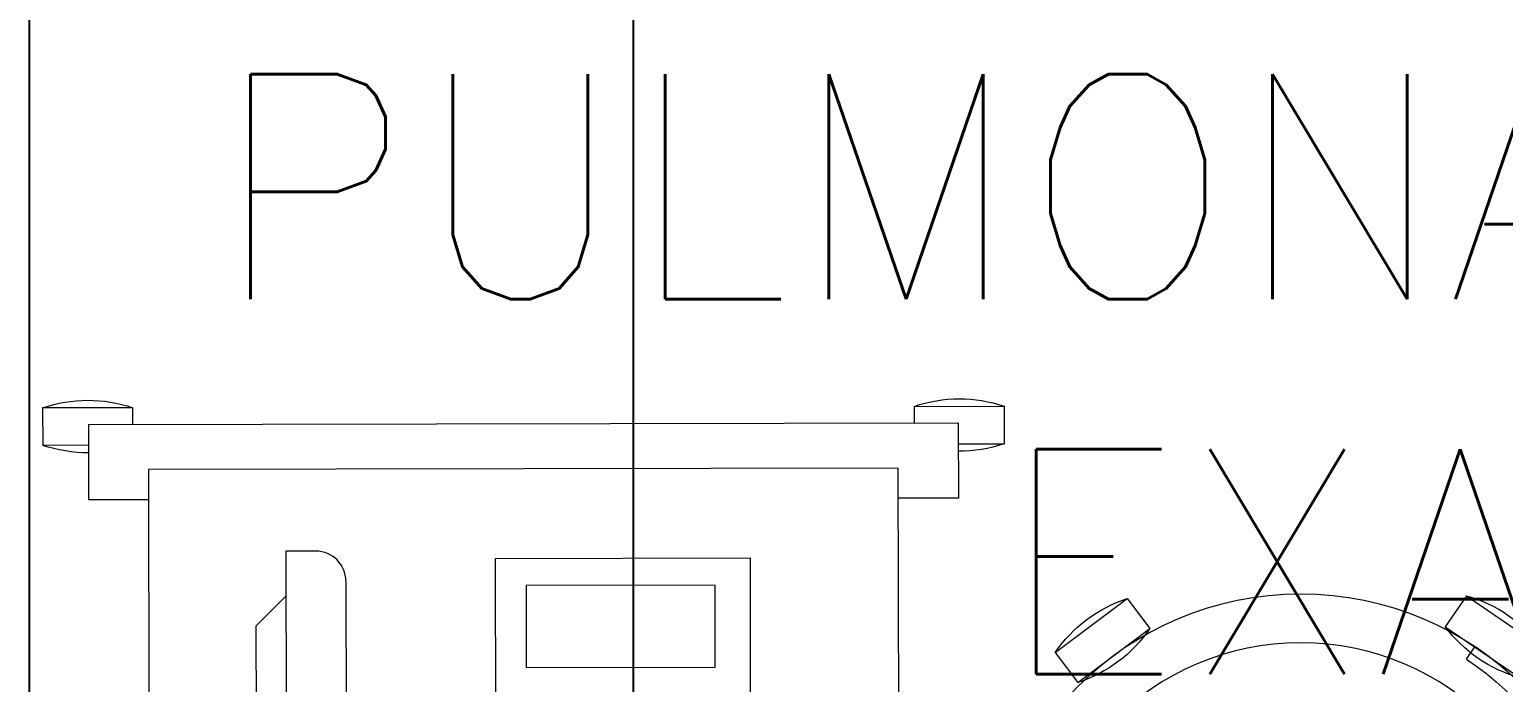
# Model space of a CAD drawing. Header units: inches. Extents: x -12418 to 57169, y -29325 to 19878.
# Drawn here: x 40997 to 41980, y -11316 to -10880 of the extents above; entities that cross this region are included whole.
import ezdxf

# ---------------------------------------------------------------- set-up
doc = ezdxf.new("R2010")
doc.units = ezdxf.units.IN
doc.header["$LTSCALE"] = 25
doc.header["$MEASUREMENT"] = 0
doc.layers.get('0').update_dxf_attribs({"color": 8})
for name, color, linetype, lineweight in [('00-Ground Floor$0$72_EGR_BASE_TEXT', 252, 'Continuous', 5), ('00-Ground Floor$0$LOADING', 253, 'Continuous', 5), ('00-Ground Floor$0$Walls', 251, 'Continuous', 5)]:
    doc.layers.add(name, color=color, linetype=linetype, lineweight=lineweight)
doc.layers.add('00-Ground Floor$0$False Ceiling', color=251, linetype='Continuous')
doc.styles.add('00-Ground Floor$0$SIMPLEX', font='SIMPLEX.shx', dxfattribs={"height": 150})

# ---------------------------------------------------------------- blocks, each defined once
blk = doc.blocks.new('00-Ground Floor$0$HF10037-P')
for p, q in [((0.24594, 0.13397), (0.18594, 0.13397)), ((0.18594, 0.13397), (0.18594, 0.10897)), ((0.24594, 0.13397), (0.24594, 0.10897)), ((0.24594, 0.10897), (0.18594, 0.10897)), ((0, 0), (-0.01424, -0.05828)), ((0, 0), (0.02429, -0.00594)), ((0.02429, -0.00594), (0.01004, -0.06422)), ((0.40714, -0.0094), (0.43095, -0.00177)), ((0.40714, -0.0094), (0.42545, -0.06654)), ((0.43095, -0.00177), (0.44926, -0.05891)), ((0.40694, -0.04171), (0.41648, -0.03873)), ((-0.01424, -0.05828), (0.01004, -0.06422)), ((0.42545, -0.06654), (0.44926, -0.05891)), ((0.05239, -0.27245), (0.06739, -0.25246)), ((0.06739, -0.25246), (0.11538, -0.28847)), ((0.31251, -0.2897), (0.36199, -0.25577)), ((0.37613, -0.27639), (0.36199, -0.25577)), ((0.05239, -0.27245), (0.10038, -0.30847)), ((0.32674, -0.26798), (0.33228, -0.27631)), ((0.32664, -0.31032), (0.37613, -0.27639)), ((0.10038, -0.30847), (0.11538, -0.28847)), ((0.32664, -0.31032), (0.31251, -0.2897))]:
    blk.add_line(p, q)
for radius in [0.21, 0.1775]:
    blk.add_circle((0.21605, -0.1014), radius)
for centre, radius, start, end in [((0.21594, 0.04647), 0.0925, 71.07536, 108.92464), ((0.21594, 0.19647), 0.0925, 251.07536, 288.92464), ((0.07788, -0.04992), 0.0925, 147.34193, 185.19122), ((-0.06784, -0.0143), 0.0925, 327.34193, 5.19122), ((0.49963, -0.01127), 0.0925, 178.84116, 216.69044), ((0.35678, -0.05704), 0.0925, 358.84116, 36.69044), ((0.21605, -0.1014), 0.2, 303.60368, 17.3657), ((0.03887, -0.34045), 0.0925, 34.18748, 72.03677), ((0.38673, -0.3449), 0.0925, 105.51211, 143.3614), ((0.1289, -0.22048), 0.0925, 214.18748, 252.03677), ((0.3019, -0.22119), 0.0925, 285.51211, 323.3614)]:
    blk.add_arc(centre, radius, start, end)
blk = doc.blocks.new('00-Ground Floor$0$workstation')
at = {"layer": '00-Ground Floor$0$LOADING'}
for p, q in [((2804.249, -1055.787, 0), (2804.35, -994.788, 0)), ((2854.35, -994.87, 0), (2854.249, -1055.87, 0)), ((2813.402, -1050.332, 0), (2813.478, -1004.332, 0)), ((2827.457, -1004.855, 0), (2827.383, -1049.855, 0)), ((2844.457, -1004.883, 0), (2844.383, -1049.883, 0)), ((2817.405, -1048.338, 0), (2817.475, -1006.338, 0)), ((2811.41, -1045.328, 0), (2811.47, -1009.328, 0)), ((2829.429, -1048.04, 0), (2829.438, -1042.588, 0)), ((2829.438, -1042.588, 0), (2842.037, -1042.609, 0)), ((2842.037, -1042.609, 0), (2842.028, -1048.061, 0)), ((2811.41, -1045.328, 0), (2813.407, -1047.332, 0)), ((2842.028, -1048.061, 0), (2829.429, -1048.04, 0)), ((2827.383, -1049.855, 0), (2844.383, -1049.883, 0)), ((2815.402, -1050.335, 0), (2813.402, -1050.332, 0)), ((2800.244, -1058.781, 0), (2800.252, -1053.781, 0)), ((2800.252, -1053.781, 0), (2804.252, -1053.787, 0)), ((2858.252, -1053.877, 0), (2854.252, -1053.87, 0)), ((2858.244, -1058.877, 0), (2858.252, -1053.877, 0)), ((2854.249, -1055.87, 0), (2804.249, -1055.787, 0)), ((2797.185, -1059.887, 0), (2797.189, -1057.387, 0)), ((2800.246, -1057.392, 0), (2797.189, -1057.387, 0)), ((2858.246, -1057.488, 0), (2861.304, -1057.493, 0)), ((2861.3, -1059.993, 0), (2861.304, -1057.493, 0)), ((2800.244, -1058.781, 0), (2858.244, -1058.877, 0)), ((2803.185, -1059.897, 0), (2803.186, -1058.786, 0)), ((2855.3, -1059.983, 0), (2855.301, -1058.872, 0)), ((2803.185, -1059.897, 0), (2797.185, -1059.887, 0)), ((2855.3, -1059.983, 0), (2861.3, -1059.993, 0))]:
    blk.add_line(p, q, dxfattribs=at)
for centre, start, end in [((2800.174, -1066.142, 0), 89.54848, 108.82976), ((2858.289, -1066.238, 0), 70.98047, 90.26174), ((2800.199, -1051.142, 0), 250.98047, 288.82976), ((2858.314, -1051.238, 0), 250.98047, 288.82976)]:
    blk.add_arc(centre, 9.25, start, end, dxfattribs=at)
at = {"layer": '00-Ground Floor$0$LOADING', "extrusion": (1.03527e-10, -9.97581e-11, -1)}
blk.add_ellipse((2815.405, -1048.335, 0), major_axis=(1.412, -1.417), ratio=1, start_param=5.497787, end_param=7.068583, dxfattribs=at)
blk = doc.blocks.new('00-Ground Floor$0$A$Ce9e1c4c3')
at = {"layer": '00-Ground Floor$0$False Ceiling', "color": 254}
blk.add_line((-59002.87, -12867.43, 0), (-59002.87, -8847.43, 0), dxfattribs=at)
at = {"layer": '00-Ground Floor$0$False Ceiling', "color": 254, "linetype": 'Continuous'}
blk.add_line((-58600, -12867.43), (-58600, -8847.43), dxfattribs=at)
blk = doc.blocks.new('00-Ground Floor')
at = {"layer": '00-Ground Floor$0$Walls'}
blk.add_line((40997.13, -8847.43, 0), (40997.13, -12867.43, 0), dxfattribs=at)
at = {"layer": '00-Ground Floor$0$False Ceiling', "color": 254}
blk.add_blockref('00-Ground Floor$0$A$Ce9e1c4c3', (100000, 0), dxfattribs=at)
at = {"layer": '00-Ground Floor$0$LOADING', "rotation": 180}
for name, p, xscale, yscale, zscale in [('00-Ground Floor$0$workstation', (13034.07, -21731.53, 0), -10, 10, 10), ('00-Ground Floor$0$HF10037-P', (41628.82, -11568.24, 0), -1000, 1000, 1000)]:
    blk.add_blockref(name, p, dxfattribs=dict(at, xscale=xscale, yscale=yscale, zscale=zscale))
at = {"layer": '00-Ground Floor$0$72_EGR_BASE_TEXT', "insert": (42613.49, -10910.19), "char_height": 150, "width": 3493.2205, "attachment_point": 2, "style": '00-Ground Floor$0$SIMPLEX'}
blk.add_mtext('PULMONARY CONSULTATION / EXAMINATION ROOM', dxfattribs=at)

msp = doc.modelspace()

# ---------------------------------------------------------------- block references
msp.add_blockref('00-Ground Floor', (0, 0))

doc.saveas('drawing.dxf')
